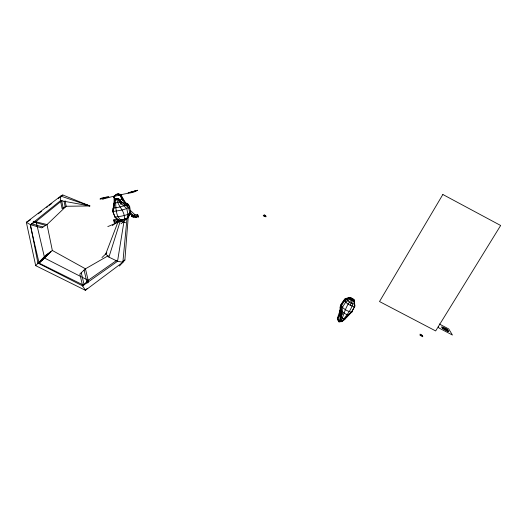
<?xml version="1.0" encoding="UTF-8"?>
<svg xmlns="http://www.w3.org/2000/svg" width="527" height="527" viewBox="0 0 527 527"><rect width="100%" height="100%" fill="white"/><g stroke="black" fill="none" stroke-linecap="round" stroke-linejoin="round"><path stroke-width="0.79" d="M88.154 282.703L88.154 280.324L85.46 268.81L52.338 250.463L47.022 224.574L66.178 206.268L89.847 205.945L62.825 194.997L60.763 196.077L26.35 222.328L35.704 265.667L85.407 290.298L122.87 262.248L126.974 218.593L127.909 214.344L126.783 208.527L119.445 202.045L117.771 199.397L116.691 198.725L115.288 199.028C113.351 202.842 114.827 207.612 112.91 211.538L115.038 217.131L118.628 220.398L125.617 222.763M117.02 218.725L113.7 219.93L114.214 222.275L118.193 220.826M340.91 305.851L341.615 303.868L344.968 298.974C348.13 297.366 352.188 296.846 354.342 300.271L354.842 306.101C352.076 312.254 347.01 317.649 341.575 321.622L340.64 321.134L340.067 317.768L340.29 318.012L340.297 316.496L342.379 314.296L342.023 312.913M354.091 300.015L349.691 297.709L346.726 298.69L344.454 299.481L341.048 304.428L341.312 310.159L340.067 319.494L342.596 321.154L345.238 318.716L346.845 316.233M340.337 309.692L337.333 318.479L339.065 322.102L340.126 320.666M339.276 313.756L339.447 314.665L337.491 319.336L337.978 319.29L338.051 317.998L338.67 317.774L338.775 316.266L339.289 316.411C339.737 310.831 340.85 305.107 344.763 300.845L349.684 298.407L354.519 300.93L354.381 306.701L351.687 312.248L348.617 314.823L344.77 319.125L342.622 318.334L340.554 316.286L341.312 310.159L340.165 307.037L341.048 304.428M119.431 266.03L124.886 260.022L128.199 217.526L129.563 213.435M114.214 222.275L114.352 220.793L113.7 219.93M118.147 221.261L118.338 219.344M114.135 203.778L112.574 211.182L115.038 217.131C120.275 216.261 126.21 215.912 130.617 212.717L129.714 206.834L128.338 204.45L126.434 203.191M121.19 196.367L120.367 196.169L120.545 194.977C126.085 193.001 132.573 193.593 137.685 190.234L128.061 192.777L132.205 192.124L135.775 190.82L131.104 192.111M120.966 204.674L120.723 200.491L119.649 200.188L119.82 199.404L116.902 198.574L115.505 198.877L114.379 200.003L113.588 207.776L112.574 211.182L112.91 211.538C118.562 210.569 124.892 210.161 129.714 206.834M116.902 198.574C116.948 205.649 125.716 211.123 124.319 219.384L117.534 261.293L82.62 285.878L37.898 263.065L30.474 224.713L26.35 222.328L28.504 221.136M265.727 215.945L264.053 215.24L264.152 214.752L265.773 215.708M265.351 215.787L265.424 215.411M122.87 262.248L117.534 261.293L108.918 257.13L120.591 220.141L126.974 218.593L129.649 213.54C129.741 206.103 123.325 201.281 121.144 194.555L118.331 193.87L116.77 194.213L114.161 196.373L113.713 197.625L114.372 197.862M113.667 207.513L112.897 208.356M347.253 316.536L347.741 315.106M354.401 303.354L354.842 306.101L354.381 306.701C350.607 305.607 345.409 303.769 344.454 299.481L344.968 298.974M420.335 334.968L419.999 334.131L421.982 335.165L422.825 336.766L420.026 335.304L420.335 334.968L422.549 336.127M265.904 216.768L263.204 215.714L264.211 215.622L265.904 216.768L263.856 215.688M121.019 223.751L128.199 217.526L130.189 212.421L130.913 213.455L136.401 217.322L135.505 217.381L129.122 213.593M348.452 314.415L348.004 315.489L347.458 315.489M350.218 305.166L352.306 300.462M114.036 200.853L114.609 199.542L114.161 196.373L116.77 194.213M349.045 314.224L348.69 315.001L347.919 314.981L352.194 311.576L351.687 312.248C347.754 311.378 343.663 309.316 341.358 305.93M352.622 298.618L353.228 300.943C352.477 309.25 346.397 315.377 341.575 321.622L338.644 319.935M134.965 214.746L134.398 215.912L136.987 215.866L138.515 216.946L138.245 215.339L137.554 214.693L134.965 214.746L130.446 210.53L130.913 213.455L129.721 213.547M136.987 215.866L137.554 214.693M128.199 217.526L130.617 212.717L129.787 212.756M113.72 205.319L113.305 206.834M135.064 217.117L133.232 217.196L131.48 216.156L132.079 214.99M342.431 321.602L339.48 321.78L338.433 321.239L339.078 320.126M343.663 301.299L344.427 300.021M113.99 203.646L113.345 204.707L113.779 205.095M35.704 265.667L45.796 255.239L52.338 250.463L39.117 263.138L83.76 285.278M114.306 196.248L116.045 194.746M87.054 288.592L85.407 290.298L82.62 285.878L79.84 274.066L85.46 268.81L108.272 255.694M82.62 285.878L88.154 280.324L116.315 260.648M37.937 263.454L47.463 254.021M50.73 251.629L39.117 263.138L30.342 225.536M101.948 257.578L106.843 252.894M112.389 225.609L118.628 220.398L124.444 219.252M114.794 200.504L114.379 200.003L116.092 198.547L118.344 198.554L120.874 201.472L128.667 207.684M120.729 220.029C114.958 215.121 116.012 205.635 115.505 198.877M340.067 319.494L341.048 321.075C344.203 313.947 345.633 305.838 351.384 299.982L350.791 297.663M33.807 221.241L47.022 224.574L41.633 227.862L30.474 224.713L36.099 221.492L62.087 200.458M30.474 224.713L60.519 200.635L60.763 196.077L89.847 205.945L60.519 200.635L62.114 208.626L66.178 206.268L65.091 200.767M29.222 220.734L30.513 219.746M38.273 213.804L41.501 211.334M46.672 207.368L47.964 206.38M49.255 205.392L51.844 203.409M58.299 198.462L62.825 194.997M122.264 261.985L124.886 260.022M37.898 263.065L44.63 258.092L88.154 280.324M123.265 199.022L119.089 200.26M114.379 200.003L116.658 199.641M350.178 313.473L348.617 314.823C345.672 314.645 342.853 312.649 341.312 310.159L341.667 311.536M105.96 197.625L106.566 197.223L101.836 198.527L108.984 196.96L107.923 196.762L101.27 198.224L99.965 199.061L103.338 198.653L102.66 199.101L114.781 195.952M121.144 194.555L119.787 194.68L118.331 193.87L116.276 194.549L117.844 194.2L120.545 194.977L122.626 199.489L125.459 202.757L128.338 204.45L127.099 205.267L123.766 205.062M107.804 226.597L126.974 218.593L124.313 219.364M118.601 199.081L116.52 199.74M114.352 220.793L117.673 219.581M344.816 299.389L349.757 297.511L353.887 299.672M114.161 196.373L120.545 194.977M123.232 203.244L125.459 202.757L125.624 203.745L126.276 204.008M120.591 220.141L118.608 220.339L105.736 253.955L108.918 257.13M127.541 204.502L128.338 204.45M131.48 216.156L133.311 216.077M135.933 216.992L138.515 216.946M120.354 194.918L118.694 194.931L118.14 194.285M340.791 307.076L340.165 307.037L340.034 310.877L341.279 311.523M344.467 318.664L345.238 318.716M120.367 196.169L121.138 196.268L121.019 197.757L121.915 197.941L121.612 199.193L122.626 199.489L122.501 200.622L123.95 201.011L124.069 202.361L125.301 202.579M348.209 298.486L346.726 298.69C347.491 301.938 351.41 303.348 354.289 304.171L354.361 302.676M447.383 331.206L448.727 331.476C447.331 329.046 444.426 327.61 441.771 326.984L442.482 328.202L447.383 331.206L445.895 328.71M113.713 197.625L114.352 197.757L113.885 199.318L114.609 199.542M33.148 221.841L45.697 225.385M31.903 223.896L43.003 227.025M85.117 204.529L89.847 205.945M340.864 315.396L339.447 314.665L339.75 314.889L340.007 311.082M337.491 319.336L341.759 321.556M420.441 334.678L422.252 335.627M354.342 300.271L349.52 297.755C350.027 299.791 352.484 300.68 354.296 301.207L350.139 299.033L345.692 302.169L342.346 307.379L342.207 311.49L340.64 321.134L341.259 320.456M439.248 323.986L448.727 328.953L452.429 335.04L438.998 328.005L438.24 326.687M441.771 326.984L447.99 330.245M442.482 328.202L448.727 331.476M343.433 319.52L343.973 319.929M114.715 216.775L118.628 220.398M114.155 201.386L114.504 201.854M113.806 204.39L113.911 208.079L120.564 206.913L125.169 205.253L124.26 203.909L123.193 203.514L123.199 202.836L120.874 201.472L117.343 202.638L113.898 202.994L114.201 203.494M443.121 327.254L444.584 329.744M127.936 204.193L129.253 206.531M264.211 215.622L264.04 215.299L265.885 216.505M337.333 318.479L338.433 321.239M338.413 317.135L338.67 317.774M132.975 216.123L133.232 217.196M81.27 272.722L84.03 284.461M84.083 270.094L87.133 283.131M36.099 221.492L44.63 258.092M341.615 303.868L341.74 304.481M64.083 201.327L65.177 206.847M61.718 200.866L63.148 208.027M129.372 207.269L129.602 208.745M442.851 194.496L379.512 301.543L435.664 330.93L500.65 225.49L442.851 194.496"/></g></svg>
